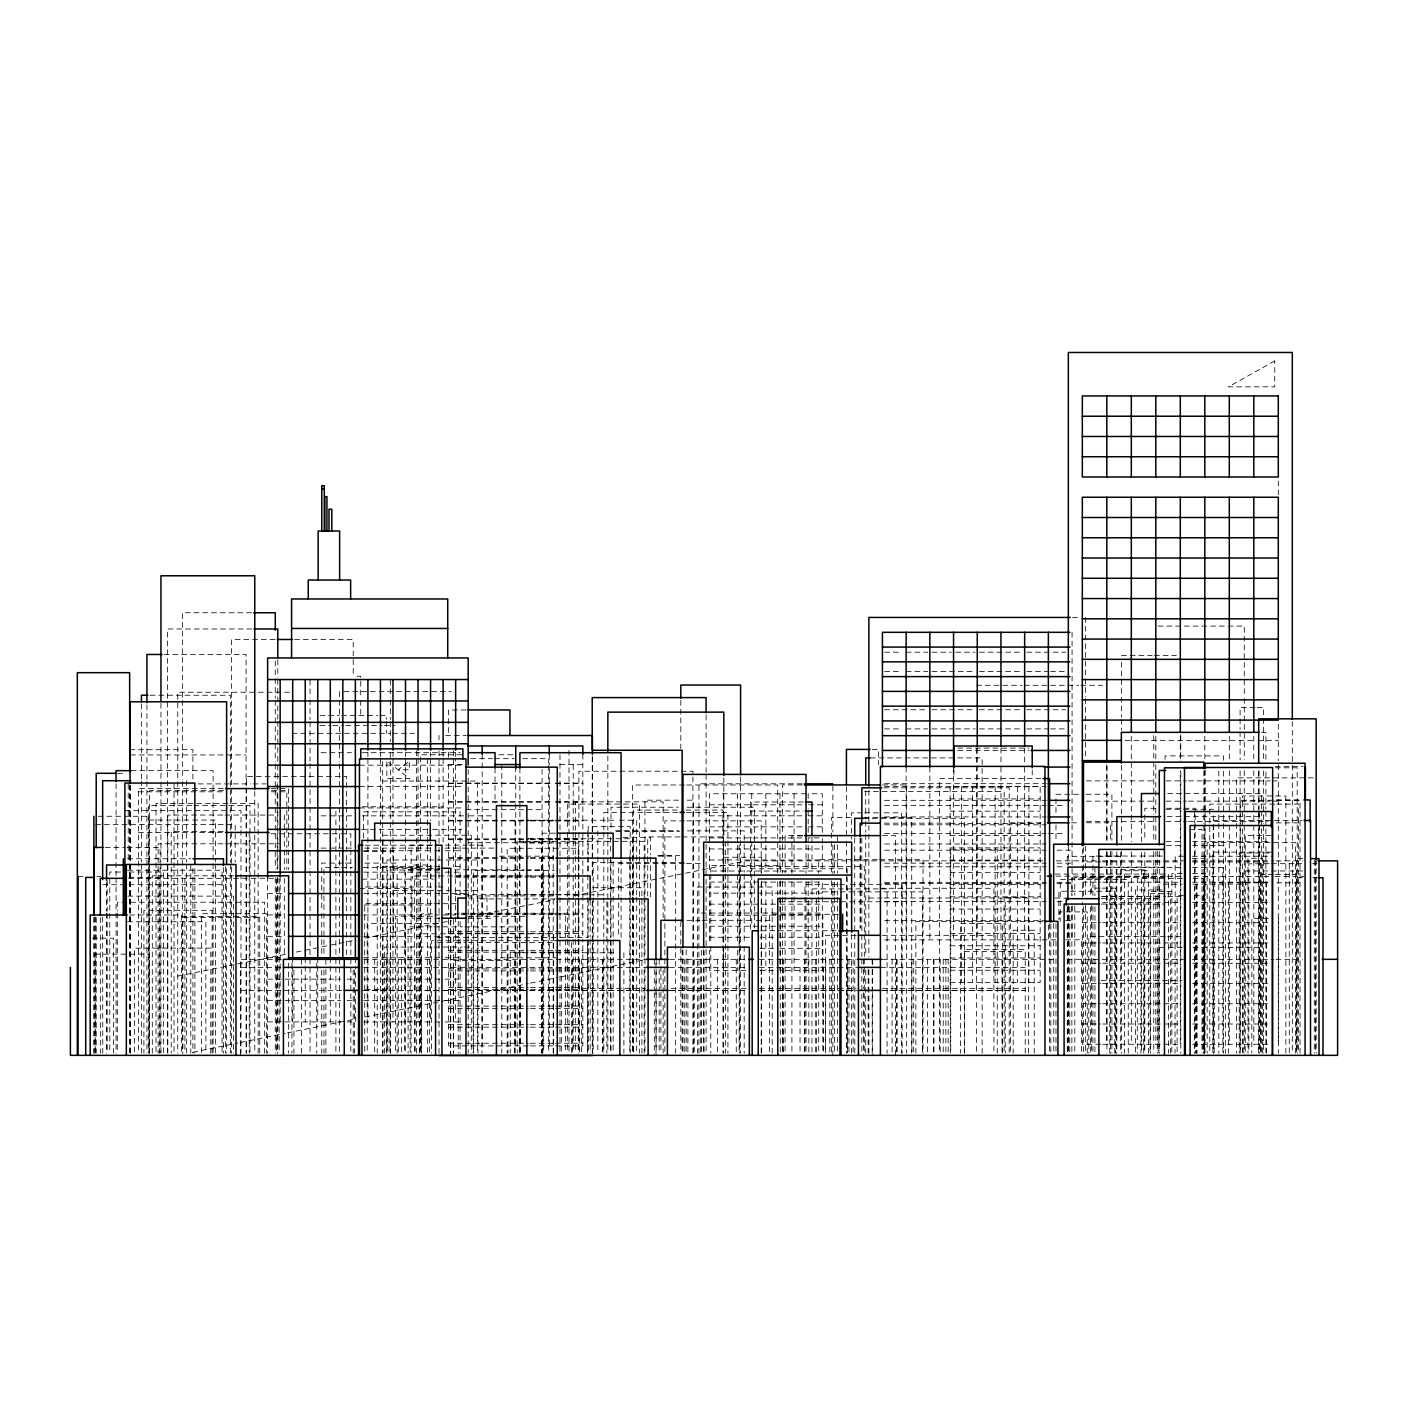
<?xml version="1.0" encoding="UTF-8"?>
<svg xmlns="http://www.w3.org/2000/svg" width="1408" height="1408" viewBox="0 0 1408 1408"><rect width="100%" height="100%" fill="white"/><g stroke="black" fill="none" stroke-linecap="round" stroke-linejoin="round"><path stroke-width="0.75" stroke-dasharray="5 3.75" d="M408.021 762.186L398.235 769.771L409.64 769.771L409.64 762.696M192.79 1052.269L237.952 1043.029M240.099 1042.589L285.261 1033.331M287.408 1032.891L345.47 1020.994M347.618 1020.554L356.224 1018.794M364.83 1017.034L498.15 989.736M500.315 989.278L528.264 983.558M530.411 983.118L558.378 977.398M560.525 976.958L646.536 959.341M177.725 976.096L285.402 954.272M296.173 952.09L352.158 940.738M365.077 938.133L451.211 920.674M468.442 917.171L554.576 899.712M573.971 895.787L746.24 860.869L851.77 860.869M847.387 990.563L855.659 990.035M365.306 989.824L386.338 989.067M251.486 612.762L182.354 612.762L182.354 698.21M1072.491 617.443L1079.056 617.443M1158.08 626.085L1244.267 626.085L1244.267 696.168M251.838 628.971L167.499 628.971L167.499 861.942M275.053 639.478L231.634 639.478L231.634 786.122M294.589 639.478L353.214 639.478L353.214 676.685M884.576 652.186L901.824 652.186M906.136 652.186L927.678 652.186M931.99 652.186L951.386 652.186M955.698 652.186L975.093 652.186M979.405 652.186L1022.507 652.186M1026.819 652.186L1065.61 652.186M164.173 654.474L246.083 654.474L246.083 785.91M1121.402 655.547L1152.184 655.547M1154.384 655.547L1176.366 655.547M884.576 671.37L901.824 671.37M906.136 671.37L927.678 671.37M931.99 671.37L975.093 671.37M979.405 671.37L1022.507 671.37M1026.819 671.37L1048.362 671.37M1050.526 671.37L1065.61 671.37M356.963 676.21L360.73 676.21L360.73 698.315M976.501 685.274L1022.155 685.274M1024.338 685.274L1065.645 685.274M1067.81 685.274L1078.686 685.274M1080.869 685.274L1102.605 685.274M344.01 691.61L451.352 691.61M289.555 692.226L177.778 692.226L177.725 1053.219M150.11 695.235L230.349 695.235L230.349 862.118M1255.038 707.467L1240.096 707.467L1240.096 729.344M1257.168 707.467L1263.574 707.467L1263.574 716.214M466.136 709.949L448.606 709.949L448.606 735.504M884.576 709.738L927.678 709.738M931.99 709.738L975.093 709.738M979.405 709.738L1022.507 709.738M1026.819 709.738L1065.61 709.738M320.038 715.37L326.445 715.37M328.592 715.37L339.293 715.37M341.422 715.37L377.784 715.37M379.914 715.37L386.338 715.37L386.338 719.347M320.003 725.56L330.722 725.56M332.869 725.56L343.587 725.56M345.734 725.56L369.318 725.56M371.466 725.56L382.184 725.56M384.331 725.56L395.05 725.56M884.576 728.904L901.824 728.904M906.136 728.904L927.678 728.904M931.99 728.904L953.55 728.904M955.698 728.904L975.093 728.904M979.405 728.904L1022.507 728.904M1026.819 728.904L1048.362 728.904M1050.526 728.904L1065.61 728.904M1261.533 732.354L1265.898 732.354L1265.898 760.918M291.949 733.304L390.773 733.304M392.533 733.304L414.392 733.304M445.597 735.504L466.136 735.504M1125.186 740.362L1253.806 740.362M1257.89 740.362L1278.306 740.362M957.862 748.088L1028.966 748.088M872.203 749.408L878.662 749.408L878.662 764.702M129.765 749.69L192.896 749.69L192.896 780.472M957.862 750.446L1028.966 750.446M321.077 752.682L351.525 752.682M362.384 752.682L460.24 752.682M461.824 754.758L420.376 754.758L420.376 1053.166M498.907 754.758L514.166 754.758M130.486 754.934L246.083 754.934M870.126 757.909L982.133 757.909L982.133 1053.166M470.782 758.683L492.43 758.683M494.595 758.683L514.078 758.683M522.738 758.683L548.698 758.683L548.698 763.083M448.606 764.702L463.285 764.544M559.768 764.544L582.842 764.702M359.55 765.16L461.912 765.16M1275.085 766.656L1303.227 766.656M1275.419 767.818L1297.19 767.818L1297.19 1053.166M131.155 770.651L213.101 770.651L213.101 1053.166M117.55 773.309L126.086 773.309M1313.259 777.85L1236.435 777.85L1236.435 1053.166M1040.97 778.589L939.594 778.589L939.594 1053.166M1086.413 780.894L1155.81 780.894M1166.018 780.894L1186.434 780.894M1188.475 780.894L1270.139 780.894M1272.181 780.894L1278.306 780.894M382.694 781.053L477.418 781.053L477.418 1053.166M448.606 783.13L553.485 783.13M555.579 783.13L582.842 783.13M448.606 783.446L553.485 783.446M555.579 783.446L582.842 783.446M802.138 783.816L698.931 783.816L698.931 1053.166M884.576 783.693L1046.214 783.693M198.176 783.904L250.835 783.904M253.035 783.904L266.2 783.904M684.499 784.995L632.456 784.995L632.456 894.907M686.664 784.995L777.726 784.995L777.726 872.925M802.05 784.942L782.443 784.942L782.443 872.89M882.658 784.942L906.611 784.942L906.611 1053.166M884.576 786.438L1046.214 786.438M359.55 786.544L461.912 786.544M883.837 787.829L1009.202 787.829L1009.202 1053.166M223.326 788.586L138.424 788.586L138.424 1053.166M271.216 788.586L288.64 788.586L288.64 869.598M223.626 790.61L149.512 790.61L149.512 1053.166M271.568 790.61L286.827 790.61L286.827 847.493M138.424 791.806L223.326 791.806M271.216 791.806L288.64 791.806M864.618 791.578L1004.15 791.578L1004.15 1053.166M1167.654 793.531L1261.674 793.531L1261.674 808.808M806.15 793.76L709.421 793.76L709.421 843.427M1055.982 794.27L1083.949 794.27M1086.096 794.27L1111.898 794.27L1111.898 840.347M950.118 798.934L1040.16 798.934M1276.422 799.955L1301.696 799.955M678.656 800.166L644.934 800.166L644.934 894.766M687.086 800.166L693.422 800.166L693.422 1053.149M884.576 800.325L1046.214 800.325M1086.413 801.152L1155.81 801.152M1166.018 801.152L1186.434 801.152M1188.475 801.152L1270.139 801.152M1272.181 801.152L1278.306 801.152M448.606 801.698L553.485 801.698M555.579 801.698L582.842 801.698M803.194 801.997L750.429 801.997L750.394 930.23M448.606 802.19L553.485 802.19M555.579 802.19L582.842 802.19M1274.61 804.091L1209.771 804.091L1209.771 1053.166M1276.774 804.091L1298.387 804.091L1298.387 1053.166M709.421 804.795L806.15 804.795M822.272 804.795L808.174 804.795L808.174 808.474M191.717 805.464L148.544 805.464L148.544 1053.166M193.882 805.464L250.008 805.464L250.008 1053.166M884.576 805.622L1046.214 805.622M1048.362 805.622L1065.61 805.622M362.155 806.766L443.098 806.766M621.861 807.224L611.002 807.224L611.002 831.371M624.043 807.224L678.357 807.224M687.051 807.224L754.406 807.224L754.406 927.995M359.55 807.946L461.912 807.946M1155.757 808.262L1144.81 808.262L1144.81 841.051M1166.686 808.262L1195.146 808.262L1195.146 1053.166M1165.947 809.283L1213.661 809.283M465.995 809.67L542.062 809.67M677.16 810.04L633.53 810.04L633.53 895.453M685.89 810.04L722.973 810.04L722.973 838.517M125.03 810.656L240.979 810.656L240.979 828.133M750.429 811.026L803.194 811.026M950.118 811.166L1040.16 811.166M677.846 812.363L603.821 812.363L603.821 829.875M686.558 812.363L727.918 812.363L727.918 838.64M862.47 812.838L851.594 812.838L851.594 839.062M864.653 812.838L882.077 812.838M884.259 812.838L901.666 812.838L901.666 1053.166M222.781 815.056L167.816 815.056L167.816 1053.166M224.981 815.056L277.746 815.056M321.077 815.848L351.525 815.848M362.384 815.848L466.77 815.848M468.934 815.848L495.035 815.848M709.421 815.83L806.15 815.83M808.174 815.83L822.272 815.83M98.12 816.27L149.054 816.27L149.054 1053.166M1167.126 816.658L1258.981 816.658M884.576 816.939L1046.214 816.939M851.118 817.414L831.635 817.414L831.635 839.238M864.107 817.414L911.733 817.414L911.733 1053.166M863.491 818.33L964.498 818.33L964.498 1053.166M148.914 820.054L215.565 820.054L215.565 861.837M523.741 820.213L515.046 820.213L515.046 1053.166M525.923 820.213L554.154 820.213M556.336 820.213L617.162 820.213M619.344 820.213L636.715 820.213L636.715 894.925M448.606 820.283L528.317 820.283M530.411 820.283L553.485 820.283M555.579 820.283L582.842 820.283M1213.221 820.477L1301.872 820.477M448.606 820.952L528.317 820.952M530.411 820.952L553.485 820.952M555.579 820.952L582.842 820.952M684.57 820.864L664.875 820.864L664.875 956.736M686.77 820.864L761.2 820.864L761.2 873.453M1086.413 821.41L1155.81 821.41M1166.018 821.41L1186.434 821.41M1188.475 821.41L1268.098 821.41M1040.97 822.818L1010.557 822.818L1010.557 1053.166M1071.365 822.818L1077.877 822.818M1086.571 822.818L1110.454 822.818L1110.454 840.365M1276.194 822.888L1301.59 822.888M884.347 823.152L950.294 823.152M950.118 823.398L1040.16 823.398M95.656 824.648L235.189 824.648L235.189 861.995M884.576 824.806L1046.214 824.806M709.421 826.866L806.15 826.866M808.174 826.866L822.272 826.866M361.627 829.347L428.49 829.347M432.661 829.347L461.912 829.347M1189.496 829.382L1202.062 829.382L1202.062 1053.166M615.331 830.878L621.878 830.878M624.061 830.878L678.656 830.878M687.403 830.878L744.181 830.878L744.181 872.274M616.246 831.195L679.624 831.195M223.221 831.6L171.23 831.6L171.23 1053.166M138.424 832.445L223.326 832.445M555.35 833.149L542.52 833.149L542.52 1053.184M884.576 833.571L1046.214 833.571M1048.362 833.571L1065.61 833.571M270.829 833.765L350.838 833.765L350.838 868.859M382.941 835.226L471.293 835.226L471.293 1053.184M1270.579 835.507L1245.253 835.507L1245.253 1053.149M802.437 835.613L785.101 835.613L785.101 872.96M882.605 835.613L895.594 835.613L895.453 1055.349M950.118 835.63L1040.16 835.63M802.736 835.93L791.912 835.93L791.912 873.242M680.099 836.933L647.733 836.933L647.733 854.41M682.264 836.933L725.437 836.933M623.093 837.373L650.566 837.373L650.566 854.814M709.421 837.918L806.15 837.918M528.334 838.728L633.054 838.728L633.054 895.629M448.606 838.869L528.317 838.869M530.411 838.869L553.485 838.869M555.579 838.869L582.842 838.869M448.606 839.696L528.317 839.696M530.411 839.696L553.485 839.696M555.579 839.696L582.842 839.696M523.811 841.315L519.429 841.315L519.429 1053.166M525.994 841.315L644.16 841.315L644.16 854.427M1166.018 841.667L1180.309 841.667M1192.558 841.667L1268.098 841.667M468.178 842.723L541.658 842.723L541.658 1053.166M529.566 843.005L578.53 843.005L578.53 895.541M222.957 843.797L158.118 843.797L158.118 1053.166M225.122 843.797L279.136 843.797M884.576 843.99L1046.214 843.99M432.555 845.152L411.066 845.152L411.066 1053.166M445.456 845.152L466.946 845.152M469.093 845.152L481.994 845.152L481.994 1053.166M365.112 845.205L433.171 845.205M1166.546 845.662L1181.822 845.662M1192.752 845.662L1225.506 845.662L1225.506 1053.166M105.195 847.44L124.96 847.44M127.16 847.44L160.09 847.44L160.09 1053.166M321.077 848.109L351.525 848.109M364.566 848.109L431.974 848.109M445.016 848.109L495.035 848.109M950.118 847.88L1040.16 847.88M709.421 848.954L822.272 848.954M884.576 850.186L1046.214 850.186M1056.986 850.186L1072.069 850.186M363.722 850.749L430.566 850.749M434.755 850.749L441.021 850.749M445.192 850.749L461.912 850.749M363.528 851.312L393.325 851.312L393.325 932.166M1271.494 852.122L1212.869 852.122L1212.869 1053.166M1268.89 853.002L1239.216 853.002L1239.216 1053.149M658.011 855.554L679.677 855.554M1162.41 856.046L1092.925 856.046L1092.925 895.47M499.435 856.17L553.837 856.17M658.258 856.17L675.664 856.17L675.664 1053.166M1120.698 856.31L1067.264 856.31L1067.264 865.058M1183.512 856.222L1175.187 856.222L1175.029 1053.166M1192.418 856.24L1272.867 856.24M448.606 857.437L528.317 857.437M530.411 857.437L553.485 857.437M723.642 857.243L761.464 857.243L761.464 872.485M553.696 858.123L542.819 858.123L542.819 1053.166M448.606 858.44L528.317 858.44M530.411 858.44L553.485 858.44M1192.312 858.669L1204.632 858.669M1302.734 858.651L1296.627 858.651L1296.627 1053.166M127.67 858.774L190.802 858.774M877.395 859.69L818.717 859.69L818.717 872.89M879.578 859.69L923.032 859.69L923.032 1053.166M477.418 859.971L386.883 859.971L386.883 1053.166M709.421 859.989L822.272 859.989M950.118 860.112L1040.16 860.112M853.952 860.869L1043.011 860.869M1056.211 860.869L1100.176 860.869M1102.376 860.869L1183.706 860.869M1192.506 860.869L1273.853 860.869M1276.053 860.869L1302.418 860.869M1100.686 861.925L1082.33 861.925L1082.33 845.715M1102.728 861.925L1180.309 861.925M1192.558 861.925L1268.098 861.925M684.024 862.576L593.226 862.576L593.226 895.435M343.288 863.069L321.746 863.069L321.746 911.152M345.435 863.069L351.894 863.069M364.813 863.069L397.126 863.069L397.126 1053.166M884.576 863.157L1046.214 863.157M1056.986 863.157L1072.069 863.157M684.323 863.491L618.693 863.491L618.693 937.622M686.523 863.491L704.018 863.491M1269.294 863.685L1248.843 863.843L1248.843 1053.184M1271.459 863.685L1301.784 863.685M1312.608 863.685L1316.938 863.685M439.877 866.36L377.221 866.36L377.221 1053.166M454.995 866.36L463.637 866.36M884.576 866.818L1046.214 866.818M1056.986 866.818L1065.61 866.818M1100.827 867.099L1164.451 867.099M339.222 867.486L323.946 867.486L323.946 911.187M341.405 867.486L352.334 867.486M363.246 867.486L420.006 867.486L420.006 1053.166M1097.114 867.398L1181.682 867.398M1192.523 867.398L1222.866 867.398L1222.866 1053.166M393.325 868.278L440.141 868.278M750.394 868.754L847.194 868.754L847.194 1053.166M439.56 869.81L404.835 869.81L404.835 1053.166M454.731 869.81L493.786 869.81M495.95 869.81L524.163 869.81M526.328 869.81L543.682 869.81L543.682 1053.166M439.525 870.003L387.323 870.003L387.323 1053.184M127.512 870.232L222.059 870.232L222.059 1053.184M523.776 870.566L473.651 870.566L473.651 1053.149M525.941 870.566L554.277 870.566M1302.646 870.971L1243.194 870.971L1243.194 1053.166M120.507 872.027L109.789 872.027L109.789 911.31M129.096 872.027L163.451 872.027L163.451 1053.166M363.722 872.133L430.566 872.133M434.755 872.133L441.021 872.133M445.192 872.133L461.912 872.133M950.118 872.344L1040.16 872.344M1182.227 873.664L1171.861 873.664L1171.861 1053.166M1192.576 873.664L1205.002 873.664M1055.173 874.069L1168.57 874.069L1168.57 1053.166M1273.448 874.544L1260.67 874.544L1260.67 1053.184L1260.618 863.685M1275.578 874.544L1296.856 874.544L1296.856 1053.184M233.658 875.811L152.293 875.811L152.293 1053.166M436.515 875.97L414.568 875.97L414.568 1053.166M438.715 875.97L497.974 875.97M500.174 875.97L555.051 875.97M454.907 876.022L528.317 876.022M530.411 876.022L553.485 876.022M1055.982 876.146L1165.067 876.146M78.021 876.339L84.269 876.339M96.765 876.339L100.936 876.339M1165.12 876.48L1090.338 876.48L1090.338 896.122M1167.32 876.48L1182.702 876.48M1193.702 876.48L1272.867 876.48M1275.067 876.48L1303.65 876.48M129.008 877.413L159.315 877.413L159.315 1053.166M454.907 877.184L528.317 877.184M530.411 877.184L553.485 877.184M1164.451 877.571L1074.797 877.571L1074.797 895.118M1302.506 877.712L1296.363 877.712L1296.363 1053.166M1312.749 877.712L1318.891 877.712M128.568 878.328L276.32 878.258L276.32 1053.166M1182.298 878.574L1137.277 878.574L1137.277 1053.166M1192.998 878.574L1203.717 878.574L1203.717 1053.166M361.962 879.12L433.4 879.12M709.421 882.059L822.272 882.059L822.272 893.112L709.421 893.112M884.576 882.341L1046.214 882.341M1056.986 882.341L1072.069 882.341M1082.33 882.182L1100.686 882.182M1102.728 882.182L1180.309 882.182M1192.558 882.182L1268.098 882.182M1268.15 882.816L1214.242 882.816L1214.242 1053.166M1276.774 882.816L1302.646 882.816M884.576 883.45L1046.214 883.45M1056.986 883.45L1072.069 883.45M1163.202 884.154L1182.245 884.154M1192.84 884.154L1247.981 884.083M837.355 884.347L804.954 884.347L804.954 895.294M839.502 884.347L848.144 884.347M850.309 884.347L902.141 884.347L902.141 1053.166M102.784 884.699L226.389 884.699M950.118 884.576L1040.16 884.576M365.376 887.005L436.55 887.005M438.698 887.005L443.027 887.005M592.434 887.726L641.907 887.726L641.907 1053.184M880.405 888.272L993.907 888.272L993.907 1053.166M1100.246 888.114L1091.57 888.114L1091.57 896.808M1102.411 888.114L1115.418 888.114L1115.418 1053.184M359.48 888.554L411.998 888.554L411.998 918.245L440.141 918.245M811.976 888.906L887.093 888.906L887.093 1053.202M1162.216 889.979L1135.499 889.979L1135.499 1053.184M477.418 890.542L390.526 890.542L390.526 1053.166M1164.786 891.563L1150.424 891.563L1150.424 1053.166M1166.827 891.563L1175.029 891.563M267.626 893.534L284.346 893.534M363.722 893.534L430.566 893.534M434.755 893.534L441.021 893.534M443.115 893.534L466.083 893.534M454.907 894.608L528.317 894.608M530.411 894.608L553.485 894.608M555.579 894.608L582.842 894.608M554.118 894.819L507.989 894.819L507.989 1053.149M556.318 894.819L587.083 894.819M589.283 894.819L606.866 894.819M467.491 895.928L528.317 895.928M530.411 895.928L553.485 895.928M1183.565 895.682L1177.106 895.682L1177.106 1053.166M1194.318 895.682L1202.942 895.682L1202.942 1053.166M127.829 896.122L233.482 896.122L233.482 1053.166M1102.411 896.456L1165.542 896.456M1167.725 896.456L1180.784 896.456M950.118 896.826L1040.16 896.826M1101.408 896.544L1140.938 896.544L1140.938 1053.184M468.23 898.075L486.992 898.075L486.992 918.245M868.877 898.005L882.006 898.005M884.206 898.005L1041.832 898.005M1054.979 898.005L1067.686 898.11M1101.144 898.691L1162.269 898.691M555.139 898.92L477.963 898.92L477.963 1053.184M884.576 901.525L1046.214 901.525M1056.986 901.525L1063.462 901.525M779.627 901.771L901.93 901.771M1102.728 902.44L1180.309 902.44M1192.558 902.44L1268.098 902.44M432.133 903.707L364.707 903.707L364.707 1053.166M434.315 903.707L456.051 903.707M709.421 904.147L777.938 904.147M779.962 904.147L822.272 904.147M1101.179 904.042L1164.451 904.042M364.126 905.01L433.4 905.01M950.118 909.058L1040.16 909.058M461.19 913.194L528.317 913.194M530.411 913.194L553.485 913.194M555.579 913.194L582.842 913.194M701.43 913.053L822.835 913.053L822.835 1053.166M233.922 913.686L201.485 913.686L201.485 1053.184M236.069 913.686L266.341 913.686L266.341 1053.184M432.467 913.88L421.555 913.88L421.555 1053.184M445.562 913.88L565.611 913.88L565.611 937.834M838.341 914.285L769.384 914.285L769.384 1053.184M461.19 914.672L528.317 914.672M530.411 914.672L553.485 914.672M555.579 914.672L582.842 914.672M129.36 914.989L181.579 914.989L181.474 1053.184M267.626 914.936L284.346 914.936M363.722 914.936L430.566 914.936M434.755 914.936L441.021 914.936M443.115 914.936L455.646 914.936L455.646 758.736M709.421 915.182L777.938 915.182M779.962 915.182L822.272 915.182M181.474 916.414L259.758 916.414L259.758 1053.184M432.52 916.256L395.437 916.256L395.437 1053.184M467.403 916.256L526.293 916.256M258.157 917.611L182.899 917.611L182.899 1053.166M468.23 918.245L494.261 918.245M1268.309 918.421L1251.835 918.421L1251.835 1053.184M686.928 920.322L699.934 920.322M702.099 920.322L754.107 920.322M756.272 920.322L773.608 920.322M884.576 920.691L1046.214 920.691M1065.61 920.691L1072.069 920.691M1042.659 921.378L915.869 921.378L915.869 1053.166M127.494 921.747L205.867 921.747L205.867 1053.166M1082.33 922.698L1100.686 922.698M1102.728 922.698L1180.309 922.698M1192.558 922.698L1268.098 922.698M437.694 923.366L367.189 923.366L367.189 1053.149M709.421 926.218L777.938 926.218M779.962 926.218L822.272 926.218M432.098 926.869L408.091 926.869L408.091 1053.184M434.28 926.869L462.651 926.869M464.834 926.869L523.758 926.869M760.866 930.758L836.757 930.758M448.606 931.762L528.317 931.762M530.411 931.762L553.485 931.762M555.579 931.762L582.842 931.762M448.606 933.416L528.317 933.416M530.411 933.416L553.485 933.416M555.579 933.416L582.842 933.416M950.118 933.539L1040.16 933.539M856.205 935.317L825.598 935.317L825.598 1053.166L825.774 959.341M882.429 935.317L993.907 935.317M267.626 936.338L284.346 936.338M363.722 936.338L430.566 936.338M434.755 936.338L441.021 936.338M445.192 936.338L461.912 936.338M1165.349 936.39L1088.806 936.39L1088.806 1053.202M1167.549 936.39L1182.843 936.39M709.421 937.27L751.749 937.27M759.81 937.27L777.938 937.27M779.962 937.27L822.272 937.27M437.237 937.622L587.699 937.622M92.435 938.15L113.397 938.15L113.397 1053.184M884.576 939.875L1056.986 939.875M1065.61 939.875L1081.555 939.787L1081.555 1053.184M555.931 940.755L431.552 940.755L431.552 1053.202M437.694 942.621L466.189 942.621M468.389 942.621L553.907 942.621M1082.33 942.955L1100.686 942.955M1102.728 942.955L1180.309 942.955M1192.558 942.955L1268.098 942.955M950.118 945.771L1040.16 945.771M432.133 947.038L384.666 947.038L384.666 1053.184M434.298 947.038L462.352 947.038M464.499 947.038L473.141 947.038L473.141 1053.184M1182.086 947.373L1158.098 947.373L1158.098 1053.202M1192.998 947.373L1260.618 947.373M759.81 948.306L777.938 948.306M779.962 948.306L822.272 948.306M448.606 950.347L528.317 950.347M530.411 950.347L553.485 950.347M555.579 950.347L582.842 950.347M964.357 951.65L1025.218 951.65M448.606 952.16L528.317 952.16M530.411 952.16L553.485 952.16M555.579 952.16L582.842 952.16M553.978 952.776L510.259 952.776L510.259 1053.166M556.16 952.776L617.338 952.776M267.626 957.739L280.157 957.739M363.722 957.739L430.566 957.739M434.755 957.739L441.021 957.739M445.192 957.739L461.912 957.739M500.298 957.81L557.286 957.81M950.118 958.003L1040.16 958.003M281.266 959.341L240.451 959.341L240.451 1055.349M363.722 959.341L645.216 959.341M669.557 959.341L749.725 959.341M759.352 959.341L856.17 959.341M882.429 959.341L1056.018 959.341M1067.018 959.341L1100.018 959.341M1102.218 959.341L1183.6 959.341M1192.4 959.341L1273.8 959.341M1276 959.341L1302.4 959.341M1082.33 963.23L1100.686 963.23M1102.728 963.23L1180.309 963.23M1192.558 963.23L1268.098 963.23M240.451 967.384L283.413 967.384M363.634 967.384L645.216 967.384M669.557 967.384L747.226 967.384M759.352 967.384L857.842 967.384M880.616 967.384L1025.218 967.384M448.606 968.933L528.317 968.933M530.411 968.933L553.485 968.933M555.579 968.933L582.842 968.933M745.694 970.376L709.421 970.376L709.421 950.136M759.81 970.376L777.938 970.376M950.118 970.235L1040.16 970.235M448.606 970.904L528.317 970.904M530.411 970.904L553.485 970.904M555.579 970.904L582.842 970.904M267.626 979.123L340.736 979.123M347.019 979.123L355.362 979.123M363.722 979.123L430.566 979.123M434.755 979.123L441.021 979.123M445.192 979.123L461.912 979.123M1101.214 980.549L1181.946 980.549M950.118 982.485L1040.16 982.485L1040.16 786.685L950.118 786.685L950.294 1053.166M1082.33 983.488L1100.686 983.488M1102.728 983.488L1180.309 983.488M1192.558 983.488L1268.098 983.488M448.606 987.501L528.317 987.501M530.411 987.501L553.485 987.501M555.579 987.501L582.842 987.501M581.504 988.346L645.216 988.346M671.123 988.346L746.258 988.346M759.422 988.346L856.082 988.346M882.429 988.346L1025.218 988.346M448.606 989.648L528.317 989.648M530.411 989.648L553.485 989.648M555.579 989.648L582.842 989.648M363.722 990.387L644.459 990.387M669.768 990.387L747.226 990.387M760.109 990.387L856.064 990.387M882.728 990.387L1025.218 990.387M240.451 990.563L342.126 990.563M363.634 990.563L645.198 990.563M669.557 990.563L747.014 990.563M759.352 990.563L857.842 990.563M881.285 990.563L1025.218 990.563M267.626 1000.525L340.736 1000.525M347.019 1000.525L355.362 1000.525M363.722 1000.525L430.566 1000.525M434.755 1000.525L441.021 1000.525M445.192 1000.525L461.912 1000.525M1082.33 1003.746L1100.686 1003.746M1102.728 1003.746L1180.309 1003.746M1192.558 1003.746L1268.098 1003.746M448.606 1006.086L528.317 1006.086M530.411 1006.086L553.485 1006.086M555.579 1006.086L582.842 1006.086M448.606 1008.41L528.317 1008.41M530.411 1008.41L553.485 1008.41M555.579 1008.41L582.842 1008.41M267.626 1021.926L340.736 1021.926M347.019 1021.926L355.362 1021.926L355.362 966.293M363.722 1021.926L430.566 1021.926L430.566 842.178M434.755 1021.926L441.021 1021.926M445.192 1021.926L461.912 1021.926M1082.33 1024.003L1100.686 1024.003M1102.728 1024.003L1180.309 1024.003M1192.558 1024.003L1268.098 1024.003M448.606 1024.672L528.317 1024.672M530.411 1024.672L553.485 1024.672M555.579 1024.672L582.842 1024.672M448.606 1027.154L528.317 1027.154M530.411 1027.154L553.485 1027.154M555.579 1027.154L582.842 1027.154M448.606 1043.24L528.317 1043.24M530.411 1043.24L553.485 1043.24M555.579 1043.24L582.842 1043.24M1100.686 1044.261L1082.33 1044.261L1082.33 902.44M1102.728 1044.261L1180.309 1044.261L1180.309 770.757M1192.558 1044.261L1268.098 1044.261M528.317 1045.898L448.606 1045.898L448.606 916.749M530.411 1045.898L553.485 1045.898M555.579 1045.898L582.842 1045.898L582.842 943.835M388.45 762.186L409.64 778.624L386.813 778.624L386.813 760.918M1316.163 859.602L1316.163 1053.149M1315.459 860.869L1315.459 1053.166M1314.298 860.165L1314.298 1053.166M1300.024 1053.149L1300.024 800.272L1240.254 800.272L1240.254 809.072M1295.606 1053.166L1295.606 842.582L1207.149 842.582L1207.149 1053.166M1292.315 721.494L1292.315 1053.166M1289.27 863.843L1289.27 1053.184M1285.856 1053.166L1285.856 795.978L1242.454 795.978L1242.454 809.178M1278.605 918.421L1278.605 1053.184M1278.306 481.043L1278.306 495.229M1278.306 724.152L1278.306 760.619M1278.306 764.685L1278.306 1044.261M1266.637 882.27L1266.637 1053.166M1265.898 771.901L1265.898 809.248M1265.898 811.448L1265.898 1053.166M1263.574 718.397L1263.574 759.968M1263.574 770.915L1263.574 823.434M1263.574 825.616L1263.574 1053.166M1262.712 1053.166L1262.712 858.246L1247.981 858.246L1247.981 1053.166M1261.674 810.99L1261.674 1053.166M1259.333 811.923L1259.333 822.888M1259.333 825.07L1259.333 1053.166M1259.051 770.475L1258.981 823.222M1259.051 825.246L1258.981 1053.166M1258.682 771.619L1258.682 809.019M1258.682 811.219L1258.682 1053.149M1253.806 736.314L1253.806 760.619M1253.806 770.757L1253.806 813.296M1253.806 815.32L1253.806 821.41M1253.806 825.458L1253.806 1044.261M1244.267 698.368L1244.267 759.686M1244.267 770.634L1244.267 823.205M1244.267 825.387L1244.267 1053.166M1242.454 811.378L1242.454 1053.166M1240.254 811.272L1240.254 1053.149M1240.096 731.526L1240.096 759.968M1240.096 770.915L1240.096 823.434M1240.096 825.616L1240.096 1053.166M1229.307 736.314L1229.307 760.619M1229.307 770.757L1229.307 813.296M1229.307 815.32L1229.307 821.41M1229.307 825.458L1229.307 1044.261M1228.445 882.27L1228.445 1053.166M1223.482 760.285L1223.482 755.902L1165.05 755.902L1165.05 760.285M1223.482 771.197L1223.482 1053.166M1218.8 771.021L1218.8 1053.166M1213.661 815.883L1213.661 1053.166M1213.221 824.877L1213.221 1053.166M1205.09 769.859L1205.09 809.389M1205.09 811.589L1205.002 1053.166M1204.808 736.314L1204.808 760.619M1204.808 770.757L1204.808 813.296M1204.808 815.32L1204.808 821.41M1204.808 825.458L1204.632 1053.166M1204.315 856.222L1204.315 1053.166M1203.875 770.898L1203.875 823.416M1203.875 825.598L1203.875 1053.166M1197.064 884.154L1197.064 1053.166M1196.501 884.083L1196.501 1053.166M1195.973 936.39L1195.973 1053.202M1194.547 811.923L1194.547 822.888M1194.547 825.07L1194.547 1053.166M1180.766 734.624L1180.766 760.989M1180.766 771.971L1180.784 1053.184M1180.309 736.314L1180.309 760.619M1170.4 1053.166L1170.4 893.71L1150.09 893.71L1150.09 1053.166M1159.277 851.558L1159.277 1053.166M1158.96 884.154L1158.96 1053.166M1157.27 851.03L1157.27 1053.166M1155.81 736.314L1155.81 760.619M1155.81 764.685L1155.81 841.667M1155.81 851.787L1155.81 1044.261M1153.768 735.592L1153.768 759.686M1153.768 761.886L1153.768 814.44M1153.768 816.64L1153.768 840.717M1153.768 851.682L1153.768 1053.166M1148.558 1053.166L1148.558 870.742L1124.358 870.742L1124.358 1053.166M1144.81 851.998L1144.81 1053.166M1144.229 896.474L1144.229 1053.184M1143.754 1053.166L1143.754 869.722L1116.192 869.722L1116.192 1053.166M1141.43 819.702L1141.43 841.526M1141.43 852.438L1141.43 1053.166M1131.31 736.314L1131.31 841.667M1131.31 851.787L1131.31 1044.261M1128.248 1053.166L1128.248 879.63L1060.259 879.63L1060.259 921.378M1121.402 662.13L1121.402 717.059M1121.402 719.242L1121.402 730.242M1121.366 765.301L1121.402 842.266M1121.366 851.013L1121.402 1053.166M1120.68 852.21L1120.68 1053.166M1116.826 851.699L1116.826 1053.166M1114.731 1053.166L1114.731 891.229L1058.834 891.229L1058.834 919.67M1111.898 851.312L1111.898 1053.166M1110.454 851.347L1110.454 1053.166M1109.768 1053.166L1109.768 878.082L1071.875 878.082L1071.875 895.594M1106.952 766.304L1106.952 840.752M1106.952 851.699L1106.952 1053.166M1106.811 764.685L1106.811 841.667M1106.811 851.787L1106.811 1044.261M1094.949 867.398L1094.949 895.822M1094.949 906.752L1094.949 1053.166M1092.925 906.418L1092.925 1053.166M1091.57 905.485L1091.57 1053.184M1090.338 907.034L1090.338 1053.166M1087.24 1053.184L1087.24 911.909L1059.362 911.909L1059.362 918.438M1085.621 617.443L1085.621 676.808M1085.621 678.814L1085.621 696.59M1085.621 698.544L1085.621 758.155M1085.621 846.102L1085.621 896.685M1085.621 905.467L1085.621 1055.349M1083.474 847.493L1083.474 895.629M1083.474 906.558L1083.474 1053.166M1082.33 865.973L1082.33 900.416M1074.797 906.101L1074.797 1053.166M1072.069 632.315L1072.069 895.118M1072.069 905.784L1072.069 939.875M1071.875 906.541L1071.875 1053.166M1069.746 906.84L1069.746 1053.166M1068.32 845.522L1068.32 865.058M1068.32 905.714L1068.478 1053.184M1067.915 906.488L1067.915 1053.166M1067.264 906.611L1067.264 1053.166M1055.982 798.653L1055.982 814.018M1055.982 824.982L1055.982 840.347M1055.982 923.718L1055.982 1053.166M1053.677 923.384L1053.8 1053.184M1050.826 924.299L1050.826 1053.166M1049.594 923.56L1049.594 1053.166M1048.362 924.968L1048.362 939.875M1034.229 1053.166L1034.229 930.23L1013.179 930.23L1013.179 1053.166M1032.222 769.894L1032.222 778.589M1028.896 786.685L1028.896 982.485M1028.562 1053.166L1028.562 897.424L1005.259 897.424L1005.259 1053.166M1025.218 1053.202L1025.218 949.485L964.357 949.485L964.357 1055.349M1024.654 748.088L1024.654 763.013M1024.654 767.272L1024.654 939.875M1017.65 786.685L1017.65 982.485M1002.426 1053.166L1002.426 923.525L960.538 923.525L960.538 1053.166M1002.003 959.341L1002.003 1053.184M1000.965 748.088L1000.965 763.013M1000.965 767.061L1000.965 939.875M997.251 1053.166L997.251 849.253L950.734 849.253L950.734 1053.166M995.139 786.685L995.139 982.485M977.258 748.088L977.258 939.875M976.501 748.774L976.501 1053.166M972.629 786.685L972.629 982.485M961.365 786.685L961.365 982.485M954.008 769.894L954.008 778.589M953.55 767.272L953.55 939.875M948.165 959.341L948.165 1053.202M945.877 959.341L945.877 1053.202M943.219 959.341L943.219 1055.349M940.192 959.341L940.192 1053.202M933.979 959.341L933.979 1053.184M933.522 959.341L933.522 1053.202M929.843 767.061L929.843 939.875M927.397 959.341L927.397 1055.349M922.522 959.341L922.522 1053.202L922.398 891.862L816.446 891.862L816.446 1053.184M913.704 959.341L913.704 1053.184M911.909 959.341L911.909 1053.202M906.136 767.061L906.136 939.875M897.16 959.341L897.16 1055.349M896.368 959.341L896.368 1053.202M892.091 959.341L892.091 1055.349M872.661 959.341L872.661 965.378M872.661 969.496L872.661 990.563M872.661 992.728L872.661 1055.349M872.186 959.341L872.186 965.378M872.186 969.478L872.186 1053.184M868.877 790.416L868.877 832.251M868.877 834.205L868.877 957.018M868.877 969.971L868.877 1053.166M868.155 969.478L868.155 1053.184M865.744 790.715L865.744 819.139M865.744 821.339L865.744 832.269M865.744 834.451L865.744 956.93M865.744 970.059L865.744 1053.166M864.301 932.307L864.301 866.395L739.552 866.395L739.552 1053.166M864.301 934.507L864.301 956.472M864.301 958.672L864.301 1053.166M863.491 959.341L863.491 965.378M863.491 969.478L863.491 988.346M863.491 992.658L863.491 1055.349M861.837 838.27L861.837 932.554M861.837 934.754L861.837 956.683M861.837 958.866L861.837 1053.166M860.253 837.742L860.253 927.872M860.165 838.482L860.165 928.294M854.709 838.077L854.814 1053.184M853.125 959.341L853.125 1055.349M851.646 934.454L851.594 1053.166M848.954 959.341L848.954 1055.349M847.387 959.341L847.387 1053.202M846.419 786.562L846.419 839.01M846.419 841.192L846.419 1053.166M837.355 835.93L837.355 873.242M837.355 882.006L837.355 895.171M837.355 897.371L837.355 1053.166M834.486 844.642L834.486 873.171M834.486 881.954L834.486 895.136M834.486 897.318L834.486 1053.166M832.885 786.016L832.885 832.005M832.885 845.134L832.885 873.611M832.885 882.358L832.885 899.888M832.885 902.07L832.885 1055.349M831.635 841.438L831.635 871.992M831.635 880.722L831.635 1053.166M829.822 959.341L829.822 1055.349M823.363 967.384L823.363 1053.184M822.272 832.392L822.272 793.76L808.174 793.76L808.174 802.947M822.272 843.427L822.272 837.918L808.174 837.918L808.174 843.427M822.272 845.275L822.272 871.024L709.421 871.024L709.421 845.275M822.272 896.79L822.272 970.376L779.962 970.376L779.962 896.79M818.717 881.672L818.717 894.872M818.717 897.072L818.717 1053.166M815.302 959.341L815.302 1053.184M811.976 837.197L811.976 872.098M811.976 880.827L811.976 1053.184M808.861 959.341L808.861 1053.202M808.174 810.304L808.174 832.392M808.174 845.275L808.174 871.024M808.174 882.059L808.174 898.621M808.174 900.469L808.174 970.376M806.027 844.642L806.027 873.171M806.027 881.954L806.027 895.118M806.027 897.318L806.027 1053.166M804.954 897.494L804.954 1053.166M804.338 959.341L804.338 1055.349M800.043 967.384L800.043 1053.184M794.059 793.76L794.059 843.427M794.059 845.275L794.059 871.024M794.059 882.059L794.059 893.112M794.059 896.79L794.059 970.376M791.912 882.006L791.912 895.171M791.912 897.371L791.912 1053.166M785.101 881.76L785.101 894.942M785.101 897.142L785.101 1053.166M783.341 959.341L783.341 1055.349M782.742 959.341L782.742 1053.202M782.443 881.672L782.443 894.872M782.443 897.072L782.443 1053.166M780.278 872.15L780.278 865.603L710.794 865.603L710.794 872.15M780.278 880.862L780.278 1053.166M779.962 793.76L779.962 843.427M779.962 845.275L779.962 871.024M779.962 882.059L779.962 893.112M777.726 881.707L777.726 894.907M772.182 1053.166L772.182 887.022L697.488 887.022L697.488 1053.166M765.846 793.76L765.846 843.427M765.846 845.275L765.846 871.024M765.846 882.059L765.846 970.376M761.464 881.197L761.464 1053.184M761.2 882.218L761.2 1053.166M751.749 793.76L751.749 837.918M751.749 841.597L751.749 871.024M751.749 874.702L751.749 926.218M744.181 874.456L744.181 944.205M744.181 946.387L744.181 1053.184M740.59 777.075L740.59 838.429M740.59 840.611L740.59 1053.166M739.165 844.642L739.165 1053.166M737.634 793.76L737.634 843.427M737.634 845.275L737.634 871.024M737.634 874.702L737.634 944.627M737.634 950.136L737.634 970.376M736.261 959.341L736.261 1053.184M727.918 840.822L727.918 1053.166M725.437 841.298L725.437 871.886M725.437 874.069L725.437 1053.166M723.835 777.726L723.835 838.939M723.835 841.122L723.642 1053.184M723.536 793.76L723.536 843.427M723.536 845.275L723.536 871.024M723.536 874.702L723.536 944.627M723.536 950.136L723.536 970.376M722.973 840.699L722.973 1053.166M717.57 959.341L717.57 1053.184M710.794 874.333L710.794 944.117M710.794 946.299L710.794 1053.166M709.421 874.702L709.421 944.627M706.094 715.158L706.094 772.218M706.094 774.418L706.094 1053.166M704.018 950.699L704.018 1053.184M703.683 949.837L703.683 1053.166M701.43 950.259L701.43 1053.166M700.726 959.341L700.726 1055.349M694.267 959.341L694.267 1053.184M692.912 1053.166L692.912 771.232L578.882 771.232L578.882 830.245M687.896 959.341L687.896 1055.349M686.189 949.872L686.189 1053.166M684.746 959.341L684.746 1053.184M682.968 949.995L682.968 1053.166M682.141 950.013L682.141 1053.166M680.821 700.374L680.821 748.581M680.821 921.694L680.821 1053.166M664.875 958.918L664.875 1053.166M663.115 917.664L663.115 801.838L575.344 801.838L575.344 830.262M663.115 970.13L663.115 1053.166M660.915 966.064L660.915 1053.184M659.173 959.341L659.173 965.378M659.173 969.478L659.173 990.387M659.173 992.552L659.173 1053.184M656.181 959.341L656.181 965.378M656.181 969.496L656.181 990.563M656.181 992.728L656.181 1055.349M655.952 963.318L655.952 1053.166M654.315 959.341L654.315 965.378M654.315 969.496L654.315 990.563M654.315 992.728L654.315 1055.349M650.566 856.997L650.566 898.41M647.733 856.592L647.733 895.91M644.934 896.966L644.934 956.366M644.934 958.566L644.934 1053.149M644.16 856.61L644.16 957.07M644.16 970.182L644.16 1053.166M639.426 854.322L639.426 804.056L567.354 804.056L567.354 830.28M639.426 856.504L639.426 1053.166M636.715 897.125L636.715 1053.166M633.53 897.653L633.53 1053.166M633.406 959.341L633.406 1055.349M633.054 897.811L633.054 1053.166M632.456 897.107L632.456 1053.166M630.203 854.85L630.203 826.531L588.157 826.531L588.157 854.85M630.203 857.032L630.203 1053.202M629.834 855.554L629.834 895.066M629.834 897.266L629.834 1053.166M623.885 952.776L623.885 1053.166M621.069 860.165L621.069 895.259M621.069 897.442L621.069 939.118M613.149 861.467L613.149 937.71M613.149 939.893L613.149 1053.184M611.002 859.918L611.002 895.066M611.002 897.248L611.002 1053.166M610.403 837.373L610.403 854.814M610.403 856.997L610.403 937.658M610.403 939.822L610.403 1053.184M607.851 755.867L607.851 830.192M607.851 832.374L607.851 937.306M607.851 939.488L607.851 1053.166M606.866 901.419L606.866 1053.149M603.821 832.075L603.821 895.558M603.821 897.741L603.821 937.147M603.821 939.33L603.821 1053.166M602.976 959.341L602.976 1053.184M602.325 959.341L602.325 1055.349M597.854 830.878L597.854 854.85M597.854 857.032L597.854 937.658M597.854 939.84L597.854 1053.184M593.226 897.635L593.226 937.059M593.226 939.259L593.226 1053.166M592.434 756.712L592.434 879.243M592.434 900.75L592.434 941.547M592.434 943.307L592.434 1055.525M592.222 756.853L592.222 875.389M592.222 901.718L592.222 1053.166M590.163 900.029L590.163 937.218M590.163 939.4L590.163 1053.166M588.157 857.032L588.157 872.291M588.157 900.627L588.122 937.798M588.157 939.858L588.122 1053.184M587.84 831.195L587.84 894.925M587.84 897.125L587.84 1053.166M587.699 944.17L587.699 1053.184M582.842 754.213L582.842 856.346M582.842 860.517L582.842 942.093M581.504 959.341L581.504 1053.202M579.533 959.341L579.533 1055.349M578.882 832.427L578.882 854.286M578.882 856.469L578.882 937.341M578.882 939.523L578.882 1053.166M578.53 897.741L578.53 937.147M578.53 939.33L578.53 1053.166M578.283 854.797L578.283 848.25L507.179 848.25L507.179 1053.184M578.283 856.979L578.283 872.238M578.283 874.421L578.283 937.64M578.283 939.822L578.283 1053.184M575.344 832.445L575.344 854.286M575.344 856.486L575.344 937.341M575.344 939.523L575.344 1053.166M573.197 764.65L573.197 830.227M573.197 832.41L573.197 937.323M573.197 939.506L573.197 1053.166M572.546 959.341L572.546 1055.349M571.437 942.621L571.437 1053.184M569.008 750.27L569.008 895.136M569.008 897.336L569.008 1053.166M567.354 832.462L567.354 854.322M567.354 856.504L567.354 937.358M567.354 939.541L567.354 1053.166M565.611 939.998L565.611 1053.184M561.651 967.384L561.651 1053.184M559.979 754.758L559.979 895.189M559.979 897.389L559.979 1053.166M553.538 1053.184L553.538 933.786L419.584 933.786L419.584 1053.184M553.203 1053.184L553.203 841.896L517.211 841.896L517.211 1053.184M549.278 754.213L549.278 764.702M549.278 768.68L549.278 1045.898M548.698 765.283L548.698 1053.166M542.062 769.331L542.062 1053.166M520.643 959.341L520.643 1055.349M519.904 768.046L519.904 1053.166M515.733 766.797L515.733 802.19M515.733 803.774L515.733 1045.898M514.765 1053.202L514.765 960.626L453.306 960.626L453.306 1053.202M501.794 764.65L501.794 801.803M501.794 803.986L501.794 1053.166M495.035 768.046L495.035 803.141M482.17 754.213L482.17 1045.898M468.178 769.437L468.178 1053.272M460.099 895.206L460.099 811.835L363.387 811.835L363.387 838.165M460.099 921.536L460.099 1053.166M458.234 921.29L458.234 1053.166M455.646 752.312L455.646 756.589M455.646 917.083L455.646 1021.926M453.534 750.763L453.534 866.906M453.534 919.494L453.534 1053.166M450.771 919.987L450.771 1055.349M450.402 920.163L450.402 1053.184M448.606 752.154L448.606 760.549M448.606 764.544L448.606 914.672M443.115 752.312L443.115 756.589M443.115 758.736L443.115 842.178M439.014 735.504L439.014 739.886M439.014 750.851L439.014 1055.525M430.954 879.12L430.954 864.987L412.632 864.987L412.632 879.12M430.566 752.312L430.566 756.589M430.566 758.736L430.566 820.794M429.581 959.341L429.581 1053.184M427.504 758.683L427.504 1053.166M421.326 959.341L421.326 1053.202M418.035 752.312L418.035 756.589M418.035 758.736L418.035 1021.926M416.592 750.798L416.592 1053.166M415.184 967.384L415.184 1053.202M410.115 959.341L410.115 1053.202M405.504 752.312L405.504 756.589M405.504 758.736L405.504 1021.926M405.134 888.554L405.134 1053.184M401.614 959.341L401.614 1053.184M398.288 959.341L398.288 1053.184M392.973 752.312L392.973 756.589M392.973 758.736L392.973 1021.926M390.315 680.099L390.315 697.646M390.315 699.846L390.315 719.594M390.315 721.794L390.315 741.541M390.315 752.506L390.315 1053.166M389.101 959.341L389.101 1053.202M386.338 721.354L386.338 733.304M386.338 959.341L386.338 1055.349M382.941 839.59L382.941 1053.184M382.694 761.482L382.694 1053.166M380.442 752.312L380.442 756.589M380.442 758.736L380.442 1021.926M374.704 959.341L374.704 1053.202M367.91 752.312L367.91 756.589M367.91 758.736L367.91 1021.926M360.73 700.445L360.73 715.37M355.362 957.739L355.362 964.146M354.605 970.077L354.605 1053.166M353.214 969.989L353.214 1053.166M350.838 871.059L350.838 956.63M350.838 958.813L350.838 1053.166M346.579 805.024L346.579 776.477L246.611 776.477L246.611 1053.166M346.579 807.224L346.579 826.989M346.579 829.189L346.579 868.701M346.579 870.901L346.579 956.542M339.627 691.61L339.627 698.174M339.627 700.374L339.627 761.728M339.627 763.91L339.627 805.552M339.627 807.752L339.627 869.106M339.627 871.288L339.627 910.73M339.627 912.93L339.627 956.754M339.627 958.936L339.627 1053.166M335.896 811.166L335.896 826.566M335.896 828.766L335.896 868.366M335.896 870.566L335.896 956.366M335.896 958.566L335.896 1053.149M330.299 957.739L330.299 964.146M330.299 966.293L330.299 1021.926M325.882 959.341L325.882 965.378M325.882 969.496L325.882 1055.349M323.946 913.37L323.946 954.87M323.946 970.165L323.946 1053.166M321.746 913.334L321.746 954.853M321.746 970.147L321.746 1053.166M317.768 957.739L317.768 964.146M317.768 966.293L317.768 1021.926M316.73 963.072L316.73 1053.166M310.042 680.099L310.042 697.646M310.042 699.846L310.042 719.594M310.042 721.794L310.042 761.288M310.042 763.488L310.042 805.182M310.042 807.382L310.042 868.824M310.042 871.024L310.042 956.595M310.042 958.795L310.042 1053.166M305.237 957.739L305.237 964.146M305.237 966.293L305.237 1021.926M301.506 959.341L301.506 965.378M301.506 969.496L301.506 1053.202M293.938 970.042L293.938 1053.166M292.688 957.739L292.688 964.146M292.688 966.293L292.688 1021.926M291.949 963.336L291.949 1053.166M288.64 963.107L288.64 1053.166M286.827 849.675L286.827 869.37M284.328 815.056L284.328 847.827M284.328 850.01L284.328 869.669M284.328 878.398L284.328 957.053M280.157 876.427L280.157 1021.926M279.136 878.698L279.136 1053.166M277.798 659.754L277.798 677.336M277.798 679.536L277.798 719.083M277.798 721.283L277.798 782.83M277.798 785.03L277.798 826.778M277.798 828.978L277.798 868.542M277.798 877.325L277.798 1053.166M277.182 783.904L277.182 805.798M277.182 807.981L277.182 847.387M277.182 849.587L277.182 869.282M277.182 878.029L277.182 1053.166M275.264 660.968L275.264 698.21M275.264 700.41L275.264 761.746M275.264 763.946L275.264 805.57M275.264 807.77L275.264 869.123M275.264 877.888L275.264 1053.166M267.626 876.427L267.626 1053.272M264.651 1053.166L264.651 902.246L117.304 902.246L117.304 910.994M258.157 1053.166L258.139 803.387L156.024 803.387L156.024 1053.166M254.76 791.366L254.76 1053.149M249.234 831.6L249.234 1053.166M246.083 787.829L246.083 1053.166M240.979 830.315L240.979 1053.166M231.634 788.322L231.634 1053.166M230.349 864.318L230.349 1053.166M226.618 868.701L226.389 1053.166M225.421 866.677L225.421 1053.166M223.467 867.504L223.467 1053.166M215.565 864.037L215.565 1053.149M212.115 1053.166L212.115 910.325L143.898 910.325L143.898 1053.166M210.76 1053.166L210.76 948.13L134.57 948.13L134.57 1053.166M194.867 868.701L194.867 1053.166M192.896 868.437L192.896 1053.149M190.802 864.987L190.802 1053.166M186.648 780.718L186.648 862.013M186.648 864.195L186.648 1053.166M184.906 878.258L184.906 1053.166M182.354 700.41L182.354 779.275M182.354 781.475L182.354 1053.166M174.029 783.904L174.029 1053.166M167.499 864.142L167.499 1053.166M160.952 703.366L160.952 861.766M160.952 863.966L160.952 1053.149M149.354 1053.202L149.354 954.149L95.181 954.149L95.181 1053.202M146.925 704.862L146.925 779.346M146.925 781.528L146.925 1053.166M141.434 704.018L141.434 778.677M141.434 780.877L141.434 862.118M141.434 864.318L141.434 1053.166M130.486 785.629L130.486 1053.166M130.099 785.242L130.099 862.101M130.099 864.301L130.099 1053.166M129.624 784.837L129.765 861.837M129.624 864.002L129.765 1053.149M128.216 784.238L128.216 862.946M117.304 913.194L117.304 1053.166M116.072 783.798L116.072 875.776M116.072 877.958L116.072 910.818M116.072 913L116.072 1053.166M109.789 913.493L109.789 1053.166M107.184 880.704L107.184 911.258M107.184 913.44L107.184 1053.166M106.568 882.499L106.568 910.941M106.568 913.123L106.568 1053.166M102.661 916.942L102.784 1053.166M100.32 917.664L100.32 1053.166M96.202 917.611L96.202 1053.166M95.656 916.925L95.656 1053.166M94.213 917.47L94.213 1053.166M93.878 917.171L93.878 1053.166M1274.75 360.923L1228.462 386.848L1274.75 386.848L1274.75 360.923"/><path stroke-width="1.5" d="M1082.33 416.222L1278.306 416.222M1082.33 436.48L1278.306 436.48M1082.33 456.738L1278.306 456.738M321.798 488.717L324.28 488.717M1082.33 517.51L1278.306 517.51M1082.33 537.768L1278.306 537.768M1082.33 558.026L1278.306 558.026M1082.33 578.283L1278.306 578.283M1082.33 598.558L1278.306 598.558M253.651 612.762L275.264 612.762L275.264 630.291M1070.291 617.443L868.877 617.443L868.877 786.034M1082.33 618.816L1278.306 618.816M291.579 628.461L447.726 628.461M254.003 628.971L277.798 628.971L277.798 657.554M1069.922 632.315L882.429 632.315L882.429 767.061M1082.33 639.074L1278.306 639.074M277.235 639.478L292.424 639.478M882.429 647.082L1069.922 647.082M162.008 654.474L146.925 654.474L146.925 702.662M1082.33 659.331L1278.306 659.331M882.429 661.848L1069.922 661.848M882.429 676.614L1069.922 676.614M267.626 679.554L468.178 679.554M1082.33 679.589L1278.306 679.589M882.429 691.381L1069.922 691.381M147.946 695.235L141.434 695.235L141.434 701.818M1082.33 699.846L1278.306 699.846M267.626 700.955L468.178 700.955M882.429 706.147L1069.922 706.147M468.318 709.949L509.925 709.949L509.925 735.504M1082.33 720.104L1278.306 720.104L1278.306 497.253L1082.33 497.253L1082.33 845.715M882.429 720.914L1069.922 720.914M267.626 722.357L468.178 722.357M1259.333 732.354L1121.366 732.354L1121.366 763.118M467.509 735.504L592.434 735.504L592.434 754.565M882.429 735.68L1069.922 735.68M1082.33 740.362L1121.102 740.362M267.626 743.758L468.178 743.758M467.491 745.958L582.842 745.958L582.842 754.213M870.056 749.408L846.419 749.408L846.419 784.362M592.944 750.27L682.141 750.27L682.141 921.466M882.429 750.446L953.55 750.446M1031.131 750.446L1069.922 750.446M468.934 752.682L495.035 752.682L495.035 768.046M870.126 757.909L865.744 757.909L865.744 784.15M1082.33 760.619L1121.102 760.619M494.754 764.544L519.922 764.544M267.626 765.16L359.55 765.16M465.995 767.149L557.286 767.149L557.286 1055.349M1044.067 767.061L1069.922 767.061M1205.794 767.818L1164.451 767.818L1164.451 1055.349M131.155 770.651L116.072 770.651L116.072 781.598M1165.789 770.475L1159.277 770.475L1159.277 844.976M115.403 773.309L96.202 773.309L96.202 847.651M1043.117 778.589L1049.594 778.589L1049.594 921.36M130.662 780.718L102.661 780.718L102.661 879.578M804.338 783.816L832.885 783.816M1048.362 783.693L1069.922 783.693M804.214 784.942L880.475 784.942M267.626 786.544L359.55 786.544M881.637 787.829L861.837 787.829L861.837 825.106M225.509 788.586L269.051 788.586M1158.907 793.531L1141.43 793.531L1141.43 817.52M1303.79 799.955L1310.109 799.955L1310.109 821.797M1048.362 800.325L1069.922 800.325M805.376 801.997L811.976 801.997L811.976 835.014M267.626 807.946L359.55 807.946M805.376 811.026L811.976 811.026M680.011 812.363L684.376 812.363M1160.562 816.658L1116.826 816.658L1116.826 845.117M1048.362 816.939L1069.922 816.939M863.491 818.33L854.709 818.33L854.709 835.894M1304.037 820.477L1310.514 820.477L1310.514 1055.349M1047.482 822.818L1069.2 822.818M879.947 823.152L860.165 823.152L860.165 836.299M267.626 829.347L359.55 829.347M225.509 832.445L269.051 832.445M557.498 833.149L613.149 833.149L613.149 857.12M804.602 835.613L880.422 835.613M1164.451 844.219L1053.677 844.219L1053.677 921.184M362.93 845.205L358.53 845.205L358.53 1055.349M435.354 845.205L441.954 845.205L441.954 1055.349M102.995 847.44L94.213 847.44L94.213 915.288M1164.451 849.411L1098.874 849.411L1098.874 1055.349M267.626 850.749L359.55 850.749M555.878 858.123L655.952 858.123L655.952 958.936M1310.883 858.651L1319.014 858.651L1319.014 1055.349M192.984 858.774L223.467 858.774L223.467 865.322M1317.818 860.869L1337.6 860.869L1337.6 1055.349L70.4 1055.349L70.4 967.384M123.851 864.987L106.568 864.987L106.568 880.317M1098.627 867.099L1067.915 867.099L1067.915 899.923M442.27 868.278L450.771 868.278L450.771 918.315M267.626 872.133L359.55 872.133M703.683 875.107L851.646 875.107M235.858 875.811L288.64 875.811L288.64 959.006M557.234 875.97L590.163 875.97L590.163 900.029M1047.253 876.146L1051.618 876.146M94.371 877.413L85.712 877.413L85.712 1055.349M1318.891 877.712L1322.992 877.712L1322.992 1055.349M124.221 878.328L100.32 878.328L100.32 915.482M288.517 893.534L359.55 893.534M466.154 898.075L457.811 898.075L457.811 918.245M1098.962 898.691L1066.226 898.691L1066.226 905.221M557.286 898.92L648.12 898.92L648.12 1055.349M1098.997 904.042L1064.096 904.042L1064.096 1055.349M127.178 914.989L90.2 914.989L90.2 1055.349M288.517 914.936L359.55 914.936M442.306 918.245L466.154 918.245M682.598 920.322L660.915 920.322L660.915 959.534M1044.842 921.378L1057.954 921.378L1057.954 1055.349M758.701 930.758L752.189 930.758L752.189 1055.349M838.939 930.758L858.44 930.758L858.44 1055.349M858.387 935.317L880.246 935.317M288.517 936.338L359.55 936.338M557.286 940.491L619.872 940.491L619.872 1055.349M288.517 957.739L359.55 957.739M359.48 959.341L283.413 959.341L283.413 1055.49M646.43 959.341L668.184 959.341M749.056 959.341L753.456 959.341M857.49 959.341L881.478 959.341M1322.2 959.341L1337.6 959.341M283.413 967.384L359.48 967.384M646.448 967.384L668.184 967.384M858.845 967.384L880.739 967.384M344.274 990.387L359.48 990.387M646.448 990.387L668.184 990.387M858.845 990.387L880.739 990.387M439.014 1055.525L592.434 1055.525M1316.163 859.602L1316.163 718.837L1258.682 718.837L1258.682 762.819M1305.392 766.656L1305.392 799.462M1305.075 1055.349L1305.075 763.259L1205.09 763.259L1205.09 767.659M1292.315 719.294L1292.315 352.475L1068.32 352.475L1068.32 845.592M1272.638 1055.349L1272.638 767.501L1184.515 767.501L1184.515 1055.349M1272.304 1055.349L1272.304 825.51L1190.094 825.51L1190.094 1055.349M1271.283 826.883L1271.283 811.518L1185.307 811.518L1185.307 1055.349M1253.806 395.947L1253.806 476.995M1253.806 497.253L1253.806 732.266M1229.307 395.947L1229.307 476.995M1229.307 497.253L1229.307 732.266M1204.808 395.947L1204.808 476.995M1204.808 497.253L1204.808 732.266M1203.875 768.715L1203.875 762.15L1083.474 762.15L1083.474 845.293M1180.309 395.947L1180.309 476.995M1180.309 497.253L1180.309 732.266M1155.81 395.947L1155.81 476.995M1155.81 497.253L1155.81 732.266M1131.31 395.947L1131.31 476.995M1131.31 497.253L1131.31 732.266M1106.811 395.947L1106.811 476.995M1106.811 497.253L1106.811 760.619M1050.826 874.069L1050.826 922.117M1048.362 632.315L1048.362 823.17M1044.965 1055.349L1044.965 766.392L880.405 766.392L880.405 1055.349M1032.222 767.73L1032.222 746.011L954.008 746.011L954.008 767.73M1024.654 632.315L1024.654 746.222M1000.965 632.315L1000.965 746.222M977.258 632.315L977.258 746.222M953.55 632.315L953.55 767.061M929.843 632.315L929.843 767.061M906.136 632.315L906.136 767.061M851.646 932.29L851.646 842.178L703.683 842.178L703.683 947.672M842.653 914.285L842.653 931.656M840.981 1055.349L840.981 878.979L758.261 878.979L758.261 1055.349M839.942 1055.349L839.942 898.462L777.779 898.462L777.779 1055.349M806.027 842.442L806.027 774.4L682.968 774.4L682.968 947.813M749.355 1055.349L749.355 947.109L667.41 947.109L667.41 1055.349M740.59 774.875L740.59 685.045L680.821 685.045L680.821 698.192M723.835 775.526L723.835 712.131L607.851 712.131L607.851 751.485M706.094 712.958L706.094 697.594L592.222 697.594L592.222 750.27M621.069 857.965L621.069 752.699L519.904 752.699L519.904 768.046M549.278 745.958L549.278 754.213M526.856 1055.384L526.856 805.64L496.426 805.64L496.426 1055.402M515.733 745.958L515.733 768.68M482.17 745.958L482.17 754.213M468.178 765.16L468.178 657.941L267.626 657.941L267.626 877.518M465.995 1055.349L465.995 758.859L359.48 758.859L359.48 1055.349M462.898 758.859L462.898 748.845L360.747 748.845L360.747 758.859M455.646 679.554L455.646 750.182M447.726 657.941L447.726 598.963L291.579 598.963L291.579 657.941M443.115 679.554L443.115 750.182M435.565 1055.419L435.565 840.418L361.962 840.418L361.962 1055.454M430.566 679.554L430.566 750.182M430.267 840.418L430.267 823.152L374.669 823.152L374.669 840.418M418.035 679.554L418.035 750.182M405.504 679.554L405.504 750.182M392.973 679.554L392.973 750.182M380.442 679.554L380.442 750.182M367.91 679.554L367.91 750.182M355.362 679.554L355.362 957.739M350.645 598.963L350.645 580.043L308.246 580.043L308.246 598.963M344.274 959.341L344.274 1055.454M342.83 679.554L342.83 957.739M339.627 580.043L339.627 531.01L318.138 531.01L318.138 580.043M331.795 531.01L331.795 509.221L328.997 509.221L328.997 531.01M330.299 679.554L330.299 957.739M326.938 531.01L326.938 496.637L324.861 496.637L324.861 531.01M324.28 531.01L324.28 485.69L321.798 485.69L321.798 531.01M317.768 679.554L317.768 957.739M305.237 679.554L305.237 957.739M292.688 679.554L292.688 957.739M280.157 679.554L280.157 876.427M254.76 789.166L254.76 575.784L160.952 575.784L160.952 701.166M235.981 1055.349L235.981 864.477L126.333 864.477L126.333 1055.349M226.618 864.301L226.618 701.8L130.099 701.8L130.099 783.042M194.867 864.301L194.867 783.059L124.907 783.059L124.907 914.813M129.765 771.69L129.624 672.672L77.334 672.672L77.334 1055.349M123.323 858.774L123.323 915.552M93.878 816.27L93.878 914.971M78.021 876.339L78.021 1055.349M1278.306 395.947L1082.33 395.947L1082.33 476.995L1278.306 476.995L1278.306 395.947"/></g></svg>
